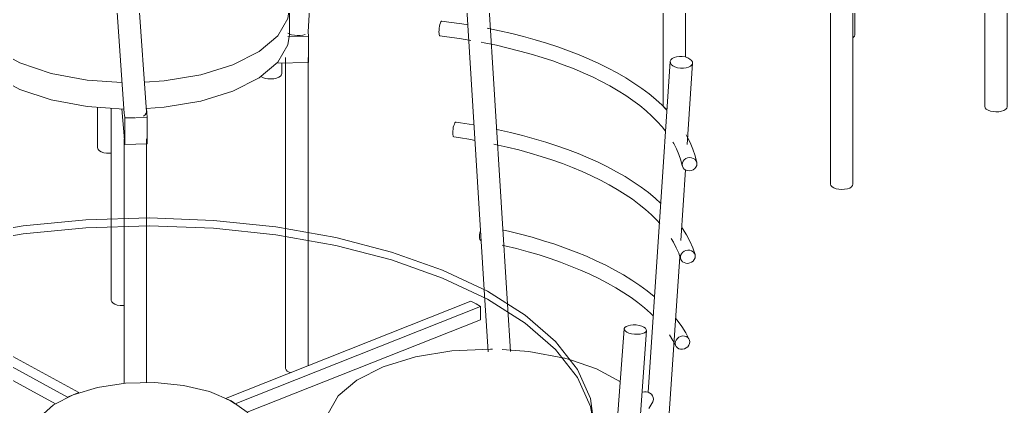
# Model space of a CAD drawing. Header units: millimetres. Extents: x -44545 to 51785, y -22696 to 32686.
# Drawn here: x -5696 to -4375, y 3904 to 4421 of the extents above; entities that cross this region are included whole.
import ezdxf

# ---------------------------------------------------------------- set-up
doc = ezdxf.new("R2010")
doc.units = ezdxf.units.MM
doc.layers.add('I-FURN-PNLS', color=30, linetype='Continuous', lineweight=9)

# ---------------------------------------------------------------- blocks, each defined once
blk = doc.blocks.new('Table Dining 4 Seater-Circular - 1200 mm dia-V82-3D Section 3')
at = {"layer": 'I-FURN-PNLS'}
for p, q in [((-5043.6, 4041), (-5073.1, 4516.6)), ((-5103, 4514.7), (-5074.9, 4060.1)), ((-5069.4, 4409.8), (-5070.8, 4410.1)), ((-4826.1, 4365.4), (-4855.5, 3923.1)), ((-4803.4, 4254.3), (-4796.2, 4363.4)), ((-4811.9, 4126.1), (-4805.7, 4220.7)), ((-4831.2, 3835.8), (-4813.4, 4104.4)), ((-5910.3, 4068.5), (-5632, 3916.5)), ((-5616.8, 3922.5), (-5895.1, 4074.5)), ((-5074.9, 4060.1), (-5069.7, 3977.1)), ((-5648, 3907.5), (-5910.3, 4050.8)), ((-5092.7, 4044.8), (-5420.7, 3914.8)), ((-5039.7, 3977.5), (-5043.6, 4041)), ((-5407.8, 3907.7), (-5079.7, 4037.7)), ((-5079.7, 4020), (-5079.7, 4037.7)), ((-5079.7, 4020), (-5391.8, 3896.4)), ((-4887.7, 4007.9), (-4896.8, 3882.4)), ((-4876.8, 3745.5), (-4857.7, 4005.7)), ((-4959.6, 3966.4), (-4966.9, 3968.4))]:
    blk.add_line(p, q, dxfattribs=at)
for points in [[(-5135.3, 4405.2, 0), (-5135.2, 4407.7, 0), (-5134.9, 4410.2, 0), (-5134.5, 4412.8, 0), (-5134, 4415.1, 0), (-5133.4, 4417.1, 0), (-5132.7, 4418.6, 0), (-5132.1, 4419.4, 0), (-5131.5, 4419.6, 0)], [(-5096.4, 4414.6, 0), (-5104.8, 4416, 0), (-5122.1, 4418.4, 0), (-5131.5, 4419.6, 0)], [(-5134, 4399.8, 0), (-5134.5, 4400.3, 0), (-5134.9, 4401.4, 0), (-5135.2, 4403.1, 0), (-5135.3, 4405.2, 0)], [(-5092.6, 4393.8, 0), (-5107.8, 4396.2, 0), (-5124.7, 4398.6, 0), (-5133.9, 4399.8, 0)], [(-4830.4, 4300.6, 0), (-4836.7, 4307, 0), (-4845.3, 4314.8, 0), (-4854.4, 4322.3, 0), (-4864.2, 4329.6, 0), (-4874.5, 4336.7, 0), (-4885.5, 4343.6, 0), (-4896.9, 4350.3, 0), (-4908.9, 4356.7, 0), (-4921.5, 4362.9, 0), (-4934.5, 4368.9, 0), (-4948, 4374.6, 0), (-4962, 4380, 0), (-4976.4, 4385.2, 0), (-4991.3, 4390.1, 0), (-5006.5, 4394.7, 0), (-5022.1, 4399, 0), (-5038, 4403, 0), (-5054.3, 4406.7, 0), (-5068.9, 4409.7, 0)], [(-4832.2, 4272.3, 0), (-4836.9, 4278.1, 0), (-4843.4, 4285.4, 0), (-4850.5, 4292.5, 0), (-4858.3, 4299.6, 0), (-4866.8, 4306.6, 0), (-4875.9, 4313.4, 0), (-4885.5, 4320, 0), (-4895.8, 4326.5, 0), (-4906.7, 4332.8, 0), (-4918.1, 4339, 0), (-4930.1, 4344.9, 0), (-4942.5, 4350.6, 0), (-4955.5, 4356.1, 0), (-4969, 4361.3, 0), (-4982.9, 4366.3, 0), (-4997.3, 4371, 0), (-5012, 4375.5, 0), (-5027.2, 4379.6, 0), (-5042.7, 4383.6, 0), (-5058.5, 4387.2, 0), (-5074.7, 4390.5, 0), (-5079, 4391.3, 0)], [(-4820.8, 4370.9, 0), (-4823.5, 4369.5, 0), (-4825.3, 4367.7, 0), (-4826.1, 4365.8, 0), (-4825.9, 4363.7, 0), (-4824.7, 4361.7, 0), (-4822.6, 4359.9, 0), (-4819.7, 4358.4, 0), (-4816.2, 4357.3, 0), (-4812.4, 4356.7, 0), (-4808.5, 4356.6, 0), (-4804.7, 4357, 0), (-4801.5, 4358, 0)], [(-4801.5, 4358, 0), (-4798.8, 4359.4, 0), (-4797, 4361.1, 0), (-4796.2, 4363.1, 0), (-4796.4, 4365.1, 0), (-4797.6, 4367.1, 0), (-4799.7, 4368.9, 0), (-4802.6, 4370.5, 0), (-4806.1, 4371.6, 0), (-4809.9, 4372.2, 0), (-4813.8, 4372.3, 0), (-4817.6, 4371.8, 0), (-4820.8, 4370.9, 0)], [(-5116.9, 4270, 0), (-5116.8, 4272.4, 0), (-5116.5, 4275, 0), (-5116.1, 4277.6, 0), (-5115.4, 4279.9, 0), (-5114.7, 4281.9, 0), (-5114, 4283.3, 0), (-5113.2, 4284.2, 0), (-5112.5, 4284.3, 0)], [(-5089.2, 4280.7, 0), (-5106.3, 4283.4, 0), (-5112.6, 4284.4, 0)], [(-5115.4, 4264.6, 0), (-5116.1, 4265, 0), (-5116.5, 4266.2, 0), (-5116.8, 4267.9, 0), (-5116.9, 4270, 0)], [(-4838.4, 4175.7, 0), (-4846.1, 4182.7, 0), (-4855.3, 4190.2, 0), (-4865.1, 4197.5, 0), (-4875.5, 4204.6, 0), (-4886.5, 4211.5, 0), (-4898, 4218.1, 0), (-4910.1, 4224.5, 0), (-4922.6, 4230.7, 0), (-4935.7, 4236.6, 0), (-4949.3, 4242.3, 0), (-4963.3, 4247.7, 0), (-4977.8, 4252.9, 0), (-4992.6, 4257.7, 0), (-5007.9, 4262.3, 0), (-5023.5, 4266.6, 0), (-5039.5, 4270.6, 0), (-5055.8, 4274.2, 0), (-5058.6, 4274.8, 0)], [(-4790.4, 4230.1, 0), (-4792.7, 4239.2, 0), (-4795.7, 4248.1, 0), (-4799.4, 4257, 0), (-4803.9, 4265.7, 0), (-4804.9, 4267.3, 0)], [(-5087.4, 4260, 0), (-5092.6, 4261, 0), (-5109.3, 4263.7, 0), (-5115.4, 4264.6, 0)], [(-4840.1, 4149, 0), (-4844, 4153.2, 0), (-4851.2, 4160.4, 0), (-4859.1, 4167.5, 0), (-4867.6, 4174.4, 0), (-4876.7, 4181.2, 0), (-4886.4, 4187.8, 0), (-4896.8, 4194.3, 0), (-4907.7, 4200.6, 0), (-4919.2, 4206.7, 0), (-4931.2, 4212.6, 0), (-4943.7, 4218.3, 0), (-4956.7, 4223.8, 0), (-4970.2, 4229, 0), (-4984.2, 4233.9, 0), (-4998.6, 4238.6, 0), (-5013.4, 4243.1, 0), (-5028.6, 4247.2, 0), (-5044.1, 4251.1, 0), (-5060, 4254.7, 0), (-5062.1, 4255.1, 0)], [(-4810, 4226.1, 0), (-4811.9, 4233.6, 0), (-4814.4, 4241.1, 0), (-4817.5, 4248.5, 0), (-4821.4, 4256, 0), (-4822.4, 4257.7, 0)], [(-4790.3, 4228.6, 0), (-4790.6, 4230.8, 0), (-4791.6, 4232.9, 0), (-4793.2, 4234.7, 0), (-4795.2, 4236, 0), (-4797.6, 4236.8, 0), (-4800.2, 4237, 0), (-4802.8, 4236.6, 0), (-4805.2, 4235.6, 0), (-4807.3, 4234.1, 0), (-4808.8, 4232.2, 0), (-4809.8, 4230, 0), (-4810.2, 4227.7, 0)], [(-4810.2, 4227.7, 0), (-4809.8, 4225.4, 0), (-4808.8, 4223.3, 0), (-4807.3, 4221.5, 0), (-4805.2, 4220.2, 0), (-4802.8, 4219.5, 0), (-4800.2, 4219.3, 0), (-4797.6, 4219.7, 0), (-4795.2, 4220.7, 0), (-4793.2, 4222.2, 0), (-4791.6, 4224.1, 0), (-4790.6, 4226.3, 0), (-4790.3, 4228.6, 0)], [(-4929.1, 3855.7, 0), (-4927.3, 3874.7, 0), (-4932.7, 3914.5, 0), (-4950.2, 3953.4, 0), (-4979.4, 3990.9, 0), (-5019.8, 4026, 0), (-5070.5, 4058.1, 0), (-5130.6, 4086.5, 0), (-5198.6, 4110.6, 0), (-5273.4, 4130, 0), (-5353.4, 4144.2, 0), (-5436.9, 4153, 0), (-5522.2, 4156.2, 0), (-5607.6, 4153.7, 0), (-5691.4, 4145.5, 0), (-5771.9, 4131.9, 0), (-5847.4, 4113.2, 0), (-5916.4, 4089.6, 0)], [(-5916.4, 4078.9, 0), (-5847.4, 4102.5, 0), (-5771.9, 4121.3, 0), (-5691.4, 4134.9, 0), (-5607.6, 4143, 0), (-5522.2, 4145.5, 0), (-5436.9, 4142.4, 0), (-5353.4, 4133.6, 0), (-5273.4, 4119.3, 0), (-5198.6, 4100, 0), (-5130.6, 4075.8, 0), (-5070.5, 4047.4, 0), (-5019.8, 4015.4, 0), (-4979.4, 3980.3, 0), (-4950.2, 3942.8, 0), (-4932.7, 3903.8, 0), (-4927.7, 3876.6, 0)], [(-5081, 4131.3, 0), (-5080.9, 4133.7, 0), (-5080.5, 4136.3, 0), (-5079.9, 4138.8, 0)], [(-4847.7, 4051.3, 0), (-4857, 4058.7, 0), (-4866.9, 4066, 0), (-4877.5, 4073.1, 0), (-4888.5, 4079.9, 0), (-4900.2, 4086.5, 0), (-4912.3, 4092.9, 0), (-4925, 4099, 0), (-4938.2, 4104.9, 0), (-4951.8, 4110.5, 0), (-4965.9, 4115.9, 0), (-4980.4, 4121, 0), (-4995.4, 4125.8, 0), (-5010.7, 4130.3, 0), (-5026.4, 4134.5, 0), (-5042.4, 4138.5, 0), (-5049.2, 4140, 0)], [(-4792.9, 4107.2, 0), (-4796, 4116.2, 0), (-4799.8, 4125, 0), (-4804.4, 4133.7, 0), (-4809.6, 4142.3, 0), (-4810.5, 4143.5, 0)], [(-5079.1, 4125.8, 0), (-5079.1, 4125.8, 0), (-5079.9, 4126.3, 0), (-5080.5, 4127.4, 0), (-5080.9, 4129.1, 0), (-5081, 4131.3, 0)], [(-4848.4, 4024.8, 0), (-4852.6, 4028.9, 0), (-4860.6, 4035.9, 0), (-4869.2, 4042.9, 0), (-4878.4, 4049.6, 0), (-4888.3, 4056.2, 0), (-4898.7, 4062.7, 0), (-4909.7, 4069, 0), (-4921.3, 4075, 0), (-4933.4, 4080.9, 0), (-4946, 4086.5, 0), (-4959.2, 4091.9, 0), (-4972.7, 4097.1, 0), (-4986.8, 4102, 0), (-5001.3, 4106.7, 0), (-5016.1, 4111.1, 0), (-5031.4, 4115.2, 0), (-5047, 4119, 0), (-5050.8, 4119.9, 0)], [(-4812.1, 4101.5, 0), (-4814.6, 4108.9, 0), (-4817.9, 4116.4, 0), (-4821.7, 4123.9, 0), (-4824.8, 4128.9, 0)], [(-4792.6, 4105, 0), (-4792.9, 4107.3, 0), (-4793.9, 4109.3, 0), (-4795.5, 4111.1, 0), (-4797.5, 4112.3, 0), (-4799.9, 4113.1, 0), (-4802.5, 4113.2, 0), (-4805, 4112.7, 0), (-4807.4, 4111.7, 0), (-4809.5, 4110.2, 0), (-4811.1, 4108.2, 0), (-4812.1, 4106, 0), (-4812.4, 4103.7, 0)], [(-4812.4, 4103.7, 0), (-4812.1, 4101.4, 0), (-4811.1, 4099.4, 0), (-4809.5, 4097.6, 0), (-4807.4, 4096.4, 0), (-4805, 4095.6, 0), (-4802.5, 4095.5, 0), (-4799.9, 4096, 0), (-4797.5, 4097, 0), (-4795.5, 4098.5, 0), (-4793.9, 4100.5, 0), (-4792.9, 4102.7, 0), (-4792.6, 4105, 0)], [(-5079.7, 4037.7, 0), (-5085.5, 4041.5, 0), (-5092.7, 4044.8, 0)], [(-4800.6, 3993.8, 0), (-4805.3, 4002.5, 0), (-4810.6, 4011.1, 0), (-4816.7, 4019.4, 0), (-4818.9, 4022, 0)], [(-4861.3, 4010.2, 0), (-4864.2, 4011.4, 0), (-4867.7, 4012.4, 0), (-4871.5, 4013, 0), (-4875.4, 4013.1, 0), (-4879.2, 4012.8, 0), (-4882.4, 4012.1, 0), (-4885, 4011.1, 0), (-4886.8, 4009.8, 0), (-4887.6, 4008.2, 0), (-4887.4, 4006.6, 0), (-4886.2, 4005, 0), (-4884.1, 4003.5, 0)], [(-4884.1, 4003.5, 0), (-4881.2, 4002.2, 0), (-4877.7, 4001.3, 0), (-4873.9, 4000.7, 0), (-4870, 4000.6, 0), (-4866.3, 4000.8, 0), (-4863, 4001.5, 0), (-4860.4, 4002.6, 0), (-4858.6, 4003.9, 0), (-4857.8, 4005.4, 0), (-4858, 4007.1, 0), (-4859.2, 4008.7, 0), (-4861.3, 4010.2, 0)], [(-4818.5, 3985, 0), (-4822.5, 3992.4, 0), (-4827.2, 3999.8, 0)], [(-4799.8, 3990.4, 0), (-4800.1, 3992.7, 0), (-4801.1, 3994.7, 0), (-4802.6, 3996.4, 0), (-4804.7, 3997.6, 0), (-4807, 3998.2, 0), (-4809.5, 3998.3, 0), (-4812.1, 3997.7, 0), (-4814.4, 3996.5, 0), (-4816.4, 3994.9, 0), (-4818, 3992.9, 0), (-4819, 3990.7, 0), (-4819.3, 3988.4, 0)], [(-4819.3, 3988.4, 0), (-4819, 3986.1, 0), (-4818, 3984.1, 0), (-4816.4, 3982.4, 0), (-4814.4, 3981.2, 0), (-4812.1, 3980.6, 0), (-4809.5, 3980.5, 0), (-4807, 3981.1, 0), (-4804.7, 3982.3, 0), (-4802.6, 3983.9, 0), (-4801.1, 3985.9, 0), (-4800.1, 3988.1, 0), (-4799.8, 3990.4, 0)], [(-5063.5, 3980.7, 0), (-5066.3, 3980.7, 0), (-5117.9, 3978.3, 0), (-5166.7, 3970.2, 0), (-5209.9, 3956.9, 0)], [(-4967.5, 3968.5, 0), (-5015, 3977.4, 0), (-5050.8, 3980.3, 0)], [(-4892.6, 3936.9, 0), (-4924.8, 3954.3, 0), (-4959.6, 3966.4, 0)], [(-5209.9, 3956.9, 0), (-5245.1, 3939.2, 0), (-5270, 3918, 0), (-5283.4, 3894.7, 0), (-5284.4, 3870.6, 0), (-5273, 3847.1, 0), (-5249.8, 3825.6, 0), (-5216.2, 3807.2, 0), (-5207.6, 3803.7, 0)], [(-5430, 3813.4, 0), (-5403.8, 3826.9, 0), (-5386, 3843.1, 0), (-5377.8, 3860.9, 0), (-5379.8, 3879.1, 0), (-5391.8, 3896.4, 0), (-5413.1, 3911.7, 0), (-5442.2, 3923.9, 0), (-5477, 3932.2, 0), (-5515.3, 3936, 0), (-5554.4, 3935.1, 0), (-5591.7, 3929.5, 0), (-5624.6, 3919.6, 0)], [(-5632, 3916.5, 0), (-5624.6, 3919.6, 0), (-5616.8, 3922.5, 0)], [(-4862.9, 3923.1, 0), (-4860.5, 3923.7, 0), (-4858, 3923.7, 0), (-4855.5, 3923.1, 0), (-4853.2, 3922, 0), (-4851.2, 3920.3, 0), (-4849.7, 3918.3, 0), (-4848.7, 3916, 0), (-4848.4, 3913.7, 0)], [(-5624.6, 3919.6, 0), (-5650.8, 3906.1, 0), (-5668.6, 3889.9, 0), (-5676.8, 3872, 0), (-5674.8, 3853.9, 0), (-5662.8, 3836.5, 0), (-5641.5, 3821.2, 0), (-5612.4, 3809, 0), (-5577.6, 3800.7, 0), (-5539.3, 3796.9, 0), (-5500.2, 3797.9, 0), (-5462.9, 3803.5, 0), (-5430, 3813.4, 0)], [(-5420.7, 3914.8, 0), (-5413.9, 3911.4, 0), (-5407.8, 3907.7, 0)], [(-4849.3, 3910, 0), (-4854.5, 3901.4, 0)], [(-4848.4, 3913.7, 0), (-4848.7, 3911.5, 0), (-4849.7, 3909.4, 0)]]:
    blk.add_polyline3d(points, dxfattribs=at)
blk = doc.blocks.new('Table Dining 4 Seater-Circular - 1200 mm dia-V83-3D Section 3')
at = {"layer": 'I-FURN-PNLS'}
for p, q in [((-5310.4, 4405.4), (-5300.4, 4560.2)), ((-5566.1, 4437.6), (-5556.3, 4296.2)), ((-5526.4, 4298.3), (-5536.4, 4443.4)), ((-5335.2, 4401.8), (-5335.2, 4437.3)), ((-5335.5, 4402.4), (-5337.4, 4403.4)), ((-5337.3, 4399), (-5309.8, 4399.5)), ((-5309.8, 4399.5), (-5310.3, 4405.3)), ((-5309.8, 4399.5), (-5309.8, 4364.1)), ((-5340.4, 4370.9), (-5340.4, 4141.9)), ((-5310.4, 4136.6), (-5310.4, 4370.9)), ((-5309.8, 4364.1), (-5352.3, 4363.3)), ((-5345.6, 4349.2), (-5345.6, 4363.4)), ((-5591.7, 4304.3), (-5591.7, 4249.7)), ((-5573.5, 4303.1), (-5573.5, 4154.7)), ((-5555.8, 4260.6), (-5559.5, 4302.2)), ((-5555.7, 4294.2), (-5556.3, 4296.1)), ((-5555.7, 4294.4), (-5555.3, 4290)), ((-5525.3, 4290.6), (-5526.4, 4303.2)), ((-5555.3, 4290), (-5541.7, 4290.3)), ((-5555.3, 4290), (-5555.3, 4254.6)), ((-5540.8, 4290.3), (-5525.3, 4290.6)), ((-5525.3, 4290.6), (-5525.3, 4255.2)), ((-5556.2, 4261.9), (-5556.2, 4155.2)), ((-5555.3, 4254.6), (-5555.8, 4260)), ((-5540.6, 4254.9), (-5555.3, 4254.6)), ((-5525.3, 4255.2), (-5540.6, 4254.9)), ((-5526.2, 4156.1), (-5526.2, 4261.9)), ((-5573.5, 4154.7), (-5573.5, 4045.9)), ((-5556.2, 4155.2), (-5556.2, 3934.8)), ((-5526.2, 3935.8), (-5526.2, 4156.1)), ((-5340.4, 4141.4), (-5340.4, 3955.1)), ((-5310.4, 3958.5), (-5310.4, 4136.6)), ((-5333.7, 3949.3), (-5335.6, 3950))]:
    blk.add_line(p, q, dxfattribs=at)
for points in [[(-5573.1, 4536.7, 0), (-5597.7, 4534.8, 0), (-5646.5, 4526.7, 0), (-5689.7, 4513.4, 0), (-5724.8, 4495.6, 0), (-5749.8, 4474.5, 0), (-5763.1, 4451.2, 0), (-5764.1, 4427.1, 0), (-5752.7, 4403.6, 0), (-5729.5, 4382, 0), (-5695.8, 4363.7, 0)], [(-5529, 4337.7, 0), (-5502.7, 4339.7, 0), (-5453.9, 4347.8, 0), (-5410.7, 4361.2, 0), (-5375.6, 4378.9, 0), (-5350.7, 4400, 0), (-5337.3, 4423.3, 0), (-5335.3, 4439, 0)], [(-5695.8, 4328.3, 0), (-5729.5, 4346.6, 0), (-5752.7, 4368.2, 0), (-5764.1, 4391.7, 0), (-5764.6, 4409.2, 0)], [(-5335.2, 4401.9, 0), (-5337.3, 4387.9, 0), (-5350.7, 4364.6, 0), (-5375.6, 4343.5, 0), (-5410.7, 4325.7, 0), (-5453.9, 4312.4, 0), (-5502.7, 4304.3, 0), (-5526.6, 4302.5, 0)], [(-5314.3, 4401.7, 0), (-5317.3, 4400.8, 0), (-5320.9, 4400.3, 0), (-5324.7, 4400.3, 0), (-5328.6, 4400.6, 0), (-5332.3, 4401.3, 0), (-5335.5, 4402.4, 0)], [(-5695.8, 4363.7, 0), (-5653.7, 4349.6, 0), (-5605.6, 4340.6, 0), (-5559.2, 4337.3, 0)], [(-5349.6, 4344.5, 0), (-5352.6, 4343.3, 0), (-5356.1, 4342.5, 0), (-5360, 4342.2, 0), (-5363.9, 4342.4, 0), (-5367.6, 4343, 0), (-5370.8, 4344.1, 0), (-5373.3, 4345.5, 0)], [(-5345.6, 4349.5, 0), (-5346, 4347.7, 0), (-5347.3, 4346, 0), (-5349.6, 4344.5, 0)], [(-5556.7, 4301.9, 0), (-5605.6, 4305.2, 0), (-5653.7, 4314.2, 0), (-5695.8, 4328.3, 0)], [(-5526.4, 4298.3, 0), (-5526.7, 4296.3, 0), (-5528.1, 4294.3, 0), (-5530.3, 4292.5, 0)], [(-5556.2, 4261.9, 0), (-5556.2, 4261.6, 0), (-5555.5, 4259.8, 0)], [(-5573.4, 4242.9, 0), (-5576, 4242.7, 0), (-5579.9, 4242.9, 0), (-5583.6, 4243.5, 0), (-5586.8, 4244.6, 0), (-5589.3, 4246, 0), (-5591, 4247.6, 0), (-5591.6, 4249.4, 0), (-5591.7, 4249.7, 0)], [(-5568.6, 4040.8, 0), (-5571.1, 4042.2, 0), (-5572.8, 4043.8, 0), (-5573.5, 4045.6, 0), (-5573.5, 4045.9, 0)], [(-5556.1, 4039, 0), (-5557.8, 4038.9, 0), (-5561.7, 4039.1, 0), (-5565.4, 4039.7, 0), (-5568.6, 4040.8, 0)], [(-5335.6, 3950, 0), (-5338.1, 3951.4, 0), (-5339.8, 3953, 0), (-5340.4, 3954.8, 0), (-5340.4, 3955.1, 0)]]:
    blk.add_polyline3d(points, dxfattribs=at)
blk = doc.blocks.new('Table Dining 4 Seater-Circular - 1200 mm dia-V84-3D Section 3')
at = {"layer": 'I-FURN-PNLS'}
for p, q in [((-4835.4, 4722.6), (-4835.4, 4306.8)), ((-4805.4, 4371.2), (-4805.4, 4722.6)), ((-4375.4, 4305.2), (-4375.4, 4721)), ((-4405.4, 4711.7), (-4405.4, 4305.2)), ((-4579.2, 4401.3), (-4579.2, 4657.7)), ((-4611.7, 4617.1), (-4611.7, 4201.3)), ((-4581.7, 4201.3), (-4581.7, 4617.1))]:
    blk.add_line(p, q, dxfattribs=at)
for points in [[(-4579.2, 4401.3, 0), (-4579.8, 4399.5, 0), (-4581.3, 4397.8, 0)], [(-4831.1, 4301.9, 0), (-4833.4, 4303.4, 0), (-4834.9, 4305.1, 0), (-4835.4, 4306.9, 0)], [(-4379.9, 4300.2, 0), (-4383, 4299.1, 0), (-4386.6, 4298.4, 0), (-4390.5, 4298.2, 0), (-4394.4, 4298.5, 0), (-4398, 4299.2, 0), (-4401.1, 4300.3, 0), (-4403.4, 4301.7, 0), (-4404.9, 4303.4, 0), (-4405.4, 4305.2, 0)], [(-4375.4, 4305.1, 0), (-4375.9, 4303.3, 0), (-4377.4, 4301.7, 0), (-4379.9, 4300.2, 0)], [(-4586.1, 4196.3, 0), (-4589.2, 4195.2, 0), (-4592.9, 4194.6, 0), (-4596.8, 4194.3, 0), (-4600.6, 4194.6, 0), (-4604.2, 4195.3, 0), (-4607.3, 4196.4, 0), (-4609.7, 4197.9, 0), (-4611.2, 4199.6, 0), (-4611.7, 4201.4, 0)], [(-4581.7, 4201.3, 0), (-4582.2, 4199.5, 0), (-4583.7, 4197.8, 0), (-4586.1, 4196.3, 0)]]:
    blk.add_polyline3d(points, dxfattribs=at)

msp = doc.modelspace()

# ---------------------------------------------------------------- block references
at = {"layer": 'I-FURN-PNLS'}
for name in ['Table Dining 4 Seater-Circular - 1200 mm dia-V84-3D Section 3', 'Table Dining 4 Seater-Circular - 1200 mm dia-V83-3D Section 3', 'Table Dining 4 Seater-Circular - 1200 mm dia-V82-3D Section 3']:
    msp.add_blockref(name, (0, 0), dxfattribs=at)

doc.saveas('drawing.dxf')
